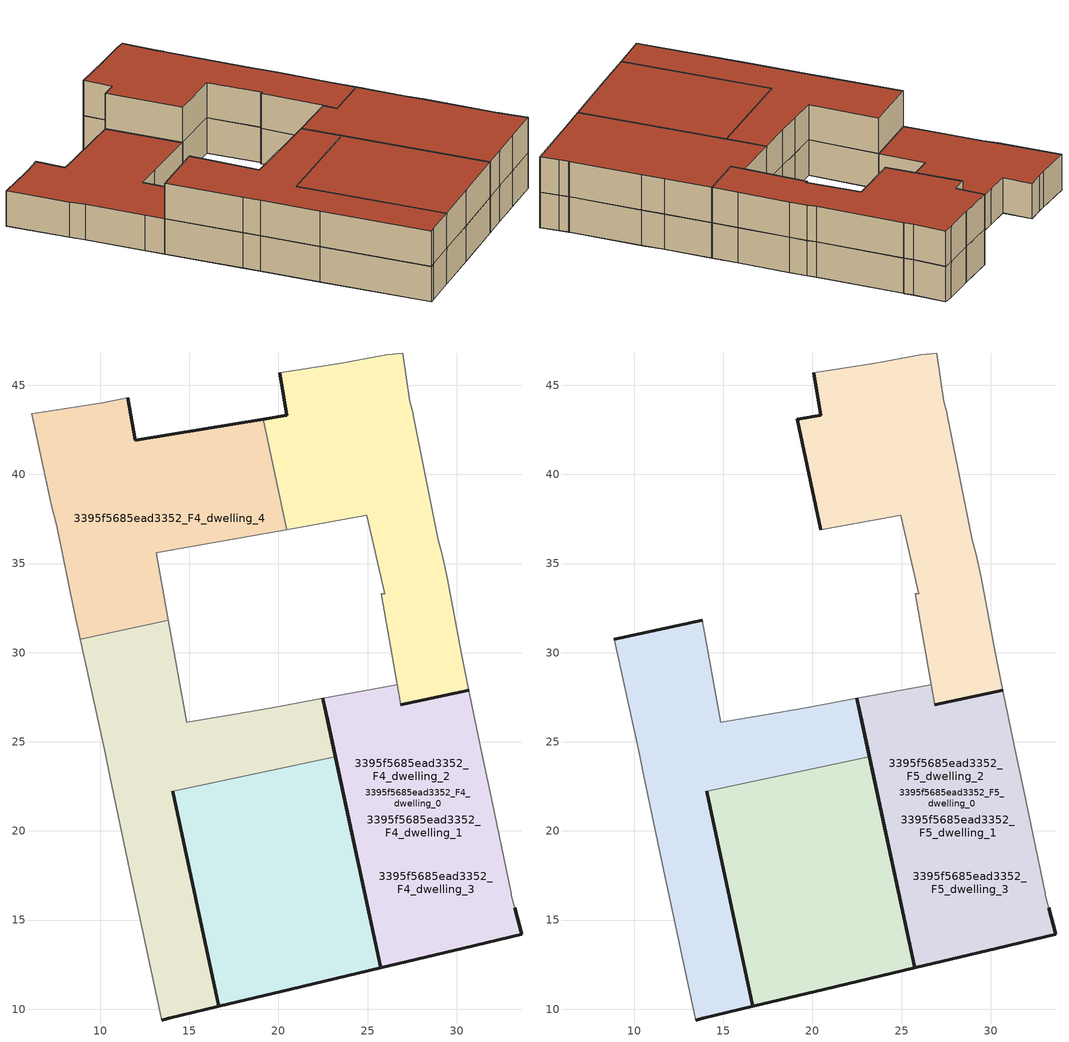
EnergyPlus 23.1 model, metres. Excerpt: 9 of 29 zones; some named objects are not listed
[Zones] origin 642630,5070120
3395f5685ead3352_F4_dwelling_0
 floor outside (EU_floor_Construction): 30.69,27.9 30.26,30 29.46,34.21 29.16,35.61 28.96,36.31 27.56,43.31 27.56,43.41 27.36,44.11 26.96,46.82 26.06,46.72 23.36,46.22 23.33,46.21 20.06,45.72 20.46,43.32 19.13,43.1 20.46,36.91 24.96,37.71 25.96,33.31 25.76,33.31 26.66,28.21 26.66,28.2 26.86,27.08 z12; 16.66,10.16 14.08,22.22 23.19,24.17 22.76,26.2 22.49,27.43 19.65,26.9 17.38,26.53 14.85,26.1 13.83,31.82 8.88,30.76 10.25,24.5 10.55,23.1 11.54,18.3 13.44,9.39 13.84,9.49 z12; 22.49,27.43 22.76,26.2 23.19,24.17 z12; 25.73,12.31 23.19,24.17 14.08,22.22 16.66,10.16 20.68,11.11 z12
 floor to 3395f5685ead3352_F3_dwelling_0 (EU_floor_Construction): 33.66,14.19 33.26,15.69 33.06,16.39 33.06,16.49 31.86,22.3 31.46,24.1 30.69,27.9 26.86,27.08 26.66,28.2 22.49,27.43 23.19,24.17 25.73,12.31 27.75,12.79 30.36,13.41 z12
 wall outside (EU_wall_Construction): 33.26,15.69 33.66,14.19 30.36,13.41 27.76,12.79 25.73,12.31 22.76,26.2 22.49,27.43 / 26.86,27.08 30.69,27.9 z12:15
 wall adiabatic (EU_wall_Construction): 22.49,27.43 26.66,28.2 / 30.69,27.9 31.46,24.1 31.86,22.3 33.06,16.49 33.06,16.39 33.26,15.69 z12:15
 wall to 3395f5685ead3352_F4_dwelling_1 (EU_wall_Construction): 26.66,28.2 26.86,27.08 z12:15
3395f5685ead3352_F4_dwelling_1
 floor to 3395f5685ead3352_F3_dwelling_1 (EU_floor_Construction): 33.66,14.19 33.26,15.69 33.06,16.39 33.06,16.49 31.86,22.3 31.46,24.1 30.69,27.9 26.86,27.08 26.66,28.2 22.49,27.43 22.76,26.2 25.73,12.31 27.75,12.79 30.36,13.41 z12; 30.69,27.9 30.26,30 29.46,34.21 29.16,35.61 28.96,36.31 27.56,43.31 27.56,43.41 27.36,44.11 26.96,46.82 26.06,46.72 23.36,46.22 23.33,46.21 20.06,45.72 20.46,43.32 19.13,43.1 20.46,36.91 24.96,37.71 25.96,33.31 25.76,33.31 26.66,28.21 26.66,28.2 26.86,27.08 z12
 wall outside (EU_wall_Construction): 19.14,43.1 20.46,43.32 20.06,45.72 / 30.69,27.9 26.86,27.08 z12:15
 wall adiabatic (EU_wall_Construction): 26.66,28.2 26.66,28.21 25.76,33.31 25.96,33.31 24.96,37.71 20.46,36.91 / 20.06,45.72 23.33,46.21 23.36,46.22 26.06,46.72 26.96,46.82 27.36,44.11 27.56,43.41 27.56,43.31 28.96,36.31 29.16,35.61 29.46,34.21 30.26,30 30.69,27.9 z12:15
 wall to 3395f5685ead3352_F4_dwelling_4 (EU_wall_Construction): 20.46,36.91 19.13,43.1 z12:15
3395f5685ead3352_F4_dwelling_2
 floor to 3395f5685ead3352_F3_dwelling_2 (EU_floor_Construction): 33.66,14.19 33.26,15.69 33.06,16.39 33.06,16.49 31.86,22.3 31.46,24.1 30.69,27.9 26.86,27.08 26.66,28.2 22.49,27.43 22.76,26.2 23.19,24.17 25.73,12.31 27.75,12.79 30.36,13.41 z12; 25.73,12.31 23.19,24.17 14.08,22.22 16.66,10.16 20.68,11.11 z12
 wall outside (EU_wall_Construction): 23.19,24.17 25.73,12.31 20.68,11.11 16.66,10.16 14.08,22.22 z12:15
 wall to 3395f5685ead3352_F4_dwelling_3 (EU_wall_Construction): 14.08,22.22 23.19,24.17 z12:15
3395f5685ead3352_F4_dwelling_3
 floor to 3395f5685ead3352_F3_dwelling_3 (EU_floor_Construction): 33.66,14.19 33.26,15.69 33.06,16.39 33.06,16.49 31.86,22.3 31.46,24.1 30.69,27.9 26.86,27.08 26.66,28.2 22.49,27.43 23.19,24.17 25.73,12.31 27.75,12.79 30.36,13.41 z12; 22.49,27.43 22.76,26.2 23.19,24.17 z12; 16.66,10.16 14.08,22.22 23.19,24.17 22.76,26.2 22.49,27.43 19.65,26.9 17.38,26.53 14.85,26.1 13.83,31.82 8.88,30.76 10.25,24.5 10.55,23.1 11.54,18.3 13.44,9.39 13.84,9.49 z12
 wall outside (EU_wall_Construction): 22.49,27.43 23.19,24.17 / 14.08,22.22 16.66,10.16 13.84,9.49 13.44,9.39 z12:15
 wall adiabatic (EU_wall_Construction): 13.44,9.39 11.55,18.3 10.55,23.1 10.25,24.5 8.89,30.76 / 13.83,31.82 14.85,26.1 17.38,26.53 19.65,26.9 22.49,27.43 z12:15
 wall to 3395f5685ead3352_F4_dwelling_4 (EU_wall_Construction): 8.88,30.76 13.83,31.82 z12:15
3395f5685ead3352_F4_dwelling_4
 floor to 3395f5685ead3352_F3_dwelling_4 (EU_floor_Construction): 20.46,36.91 19.13,43.1 14.01,42.25 11.95,41.92 11.55,44.32 10.15,44.02 9.43,43.91 6.15,43.42 7.25,38.32 7.55,37.11 8.55,32.31 8.88,30.76 13.83,31.82 13.15,35.61 15.35,36 z12
 wall outside (EU_wall_Construction): 11.55,44.32 11.95,41.92 14.01,42.25 19.14,43.1 z12:15
 wall adiabatic (EU_wall_Construction): 8.89,30.76 8.55,32.31 7.55,37.11 7.25,38.32 6.15,43.42 9.43,43.91 10.15,44.02 11.55,44.32 / 20.46,36.91 15.35,36 13.15,35.61 13.83,31.82 z12:15
 roof outside (EU_roof_Construction): 19.14,43.1 20.46,36.91 15.35,36 13.15,35.61 13.83,31.82 8.89,30.76 8.55,32.31 7.55,37.11 7.25,38.32 6.15,43.42 9.43,43.91 10.15,44.02 11.55,44.32 11.95,41.92 14.01,42.25 z15
3395f5685ead3352_F5_dwelling_0
 floor outside (EU_floor_Construction): 30.69,27.9 30.26,30 29.46,34.21 29.16,35.61 28.96,36.31 27.56,43.31 27.56,43.41 27.36,44.11 26.96,46.82 26.06,46.72 23.36,46.22 23.33,46.21 20.06,45.72 20.46,43.32 19.13,43.1 20.46,36.91 24.96,37.71 25.96,33.31 25.76,33.31 26.66,28.21 26.66,28.2 26.86,27.08 z15; 16.66,10.16 14.08,22.22 23.19,24.17 22.76,26.2 22.49,27.43 19.65,26.9 17.38,26.53 14.85,26.1 13.83,31.82 8.88,30.76 10.25,24.5 10.55,23.1 11.54,18.3 13.44,9.39 13.84,9.49 z15; 22.49,27.43 22.76,26.2 23.19,24.17 z15; 25.73,12.31 23.19,24.17 14.08,22.22 16.66,10.16 20.68,11.11 z15
 floor to 3395f5685ead3352_F4_dwelling_0 (EU_floor_Construction): 33.66,14.19 33.26,15.69 33.06,16.39 33.06,16.49 31.86,22.3 31.46,24.1 30.69,27.9 26.86,27.08 26.66,28.2 22.49,27.43 23.19,24.17 25.73,12.31 27.75,12.79 30.36,13.41 z15
 wall outside (EU_wall_Construction): 33.26,15.69 33.66,14.19 30.36,13.41 27.76,12.79 25.73,12.31 22.76,26.2 22.49,27.43 / 26.86,27.08 30.69,27.9 z15:18
 wall adiabatic (EU_wall_Construction): 22.49,27.43 26.66,28.2 / 30.69,27.9 31.46,24.1 31.86,22.3 33.06,16.49 33.06,16.39 33.26,15.69 z15:18
 wall to 3395f5685ead3352_F5_dwelling_1 (EU_wall_Construction): 26.66,28.2 26.86,27.08 z15:18
 roof outside (EU_roof_Construction): 26.96,46.82 27.36,44.11 27.56,43.41 27.56,43.31 28.96,36.31 29.16,35.61 29.46,34.21 30.26,30 30.69,27.9 26.86,27.08 26.66,28.2 26.66,28.21 25.76,33.31 25.96,33.31 24.96,37.71 20.46,36.91 19.13,43.1 20.46,43.32 20.06,45.72 23.33,46.21 23.36,46.22 26.06,46.72 z18; 30.69,27.9 31.46,24.1 31.86,22.3 33.06,16.49 33.06,16.39 33.26,15.69 33.66,14.19 30.36,13.41 27.75,12.79 25.73,12.31 23.19,24.17 22.49,27.43 26.66,28.2 26.86,27.08 z18; 22.49,27.43 23.19,24.17 22.76,26.2 z18; 22.49,27.43 22.76,26.2 23.19,24.17 14.08,22.22 16.66,10.16 13.84,9.49 13.44,9.39 11.54,18.3 10.55,23.1 10.25,24.5 8.88,30.76 13.83,31.82 14.85,26.1 17.38,26.53 19.65,26.9 z18; 23.19,24.17 25.73,12.31 20.68,11.11 16.66,10.16 14.08,22.22 z18
3395f5685ead3352_F5_dwelling_1
 floor to 3395f5685ead3352_F4_dwelling_1 (EU_floor_Construction): 33.66,14.19 33.26,15.69 33.06,16.39 33.06,16.49 31.86,22.3 31.46,24.1 30.69,27.9 26.86,27.08 26.66,28.2 22.49,27.43 22.76,26.2 25.73,12.31 27.75,12.79 30.36,13.41 z15; 30.69,27.9 30.26,30 29.46,34.21 29.16,35.61 28.96,36.31 27.56,43.31 27.56,43.41 27.36,44.11 26.96,46.82 26.06,46.72 23.36,46.22 23.33,46.21 20.06,45.72 20.46,43.32 19.13,43.1 20.46,36.91 24.96,37.71 25.96,33.31 25.76,33.31 26.66,28.21 26.66,28.2 26.86,27.08 z15
 wall outside (EU_wall_Construction): 20.46,36.91 19.14,43.1 20.46,43.32 20.06,45.72 / 30.69,27.9 26.86,27.08 z15:18
 wall adiabatic (EU_wall_Construction): 26.66,28.2 26.66,28.21 25.76,33.31 25.96,33.31 24.96,37.71 20.46,36.91 / 20.06,45.72 23.33,46.21 23.36,46.22 26.06,46.72 26.96,46.82 27.36,44.11 27.56,43.41 27.56,43.31 28.96,36.31 29.16,35.61 29.46,34.21 30.26,30 30.69,27.9 z15:18
 roof outside (EU_roof_Construction): 26.96,46.82 27.36,44.11 27.56,43.41 27.56,43.31 28.96,36.31 29.16,35.61 29.46,34.21 30.26,30 30.69,27.9 26.86,27.08 26.66,28.2 26.66,28.21 25.76,33.31 25.96,33.31 24.96,37.71 20.46,36.91 19.13,43.1 20.46,43.32 20.06,45.72 23.33,46.21 23.36,46.22 26.06,46.72 z18; 30.69,27.9 31.46,24.1 31.86,22.3 33.06,16.49 33.06,16.39 33.26,15.69 33.66,14.19 30.36,13.41 27.75,12.79 25.73,12.31 22.76,26.2 22.49,27.43 26.66,28.2 26.86,27.08 z18
3395f5685ead3352_F5_dwelling_2
 floor to 3395f5685ead3352_F4_dwelling_2 (EU_floor_Construction): 33.66,14.19 33.26,15.69 33.06,16.39 33.06,16.49 31.86,22.3 31.46,24.1 30.69,27.9 26.86,27.08 26.66,28.2 22.49,27.43 22.76,26.2 23.19,24.17 25.73,12.31 27.75,12.79 30.36,13.41 z15; 25.73,12.31 23.19,24.17 14.08,22.22 16.66,10.16 20.68,11.11 z15
 wall outside (EU_wall_Construction): 23.19,24.17 25.73,12.31 20.68,11.11 16.66,10.16 14.08,22.22 z15:18
 wall to 3395f5685ead3352_F5_dwelling_3 (EU_wall_Construction): 14.08,22.22 23.19,24.17 z15:18
 roof outside (EU_roof_Construction): 23.19,24.17 25.73,12.31 20.68,11.11 16.66,10.16 14.08,22.22 z18; 30.69,27.9 31.46,24.1 31.86,22.3 33.06,16.49 33.06,16.39 33.26,15.69 33.66,14.19 30.36,13.41 27.75,12.79 25.73,12.31 23.19,24.17 22.76,26.2 22.49,27.43 26.66,28.2 26.86,27.08 z18
3395f5685ead3352_F5_dwelling_3
 floor to 3395f5685ead3352_F4_dwelling_3 (EU_floor_Construction): 33.66,14.19 33.26,15.69 33.06,16.39 33.06,16.49 31.86,22.3 31.46,24.1 30.69,27.9 26.86,27.08 26.66,28.2 22.49,27.43 23.19,24.17 25.73,12.31 27.75,12.79 30.36,13.41 z15; 22.49,27.43 22.76,26.2 23.19,24.17 z15; 16.66,10.16 14.08,22.22 23.19,24.17 22.76,26.2 22.49,27.43 19.65,26.9 17.38,26.53 14.85,26.1 13.83,31.82 8.88,30.76 10.25,24.5 10.55,23.1 11.54,18.3 13.44,9.39 13.84,9.49 z15
 wall outside (EU_wall_Construction): 22.49,27.43 23.19,24.17 / 8.89,30.76 13.83,31.82 / 14.08,22.22 16.66,10.16 13.84,9.49 13.44,9.39 z15:18
 wall adiabatic (EU_wall_Construction): 13.44,9.39 11.55,18.3 10.55,23.1 10.25,24.5 8.89,30.76 / 13.83,31.82 14.85,26.1 17.38,26.53 19.65,26.9 22.49,27.43 z15:18
 roof outside (EU_roof_Construction): 22.49,27.43 23.19,24.17 22.76,26.2 z18; 22.49,27.43 22.76,26.2 23.19,24.17 14.08,22.22 16.66,10.16 13.84,9.49 13.44,9.39 11.54,18.3 10.55,23.1 10.25,24.5 8.88,30.76 13.83,31.82 14.85,26.1 17.38,26.53 19.65,26.9 z18; 30.69,27.9 31.46,24.1 31.86,22.3 33.06,16.49 33.06,16.39 33.26,15.69 33.66,14.19 30.36,13.41 27.75,12.79 25.73,12.31 23.19,24.17 22.49,27.43 26.66,28.2 26.86,27.08 z18
[Building]
EU S2 Campaign: North Axis=0; Terrain=City; Solar Distribution=FullExterior
[Site:Location]
Lyon-Bron: Latitude=45.75; Longitude=5; Time Zone=1; Elevation=198
[SizingPeriod:WeatherFileDays]
AnnualSizingPeriod: Begin Month=1; Begin Day of Month=1; End Month=12; End Day of Month=31; Day of Week for Start Day=Monday; Use Weather File Daylight Saving Period=No; Use Weather File Rain and Snow Indicators=No
[MATERIAL]
EU_InternalMass_Material: Roughness=MediumRough; Thickness=0.1; Conductivity=1; Density=1800; Specific Heat=900; Thermal Absorptance=0.9; Solar Absorptance=0.7; Visible Absorptance=0.7
[MATERIAL:NOMASS] Roughness=MediumRough; Thermal Absorptance=0.9; Solar Absorptance=0.7; Visible Absorptance=0.7
Name | Thermal Resistance
EU_wall_NoMass | 0.776494
EU_roof_NoMass | 0.486893
EU_floor_NoMass | 0.421597
[CONSTRUCTION]
EU_wall_Construction: EU_wall_NoMass
EU_roof_Construction: EU_roof_NoMass
EU_floor_Construction: EU_floor_NoMass
EU_InternalMass_Construction: EU_InternalMass_Material
[ZONE] Type=1; Multiplier=1; Ceiling Height=autocalculate; Floor Area=autocalculate; Part of Total Floor Area=Yes
Name | Volume
3395f5685ead3352_F4_dwelling_0; 3395f5685ead3352_F5_dwelling_0 | 1368.04
3395f5685ead3352_F4_dwelling_1; 3395f5685ead3352_F5_dwelling_1 | 684.026
3395f5685ead3352_F4_dwelling_2; 3395f5685ead3352_F5_dwelling_2 | 699.171
3395f5685ead3352_F4_dwelling_3; 3395f5685ead3352_F5_dwelling_3 | 699.177
3395f5685ead3352_F4_dwelling_4 | 341.993
[INTERNALMASS] Construction=EU_InternalMass_Construction
Name | Zone or ZoneList | Surface Area
3395f5685ead3352_F4_dwelling_0_EU_InternalMass | 3395f5685ead3352_F4_dwelling_0 | 119.054
3395f5685ead3352_F4_dwelling_1_EU_InternalMass | 3395f5685ead3352_F4_dwelling_1 | 108.954
3395f5685ead3352_F4_dwelling_2_EU_InternalMass | 3395f5685ead3352_F4_dwelling_2 | 114.007
3395f5685ead3352_F4_dwelling_3_EU_InternalMass | 3395f5685ead3352_F4_dwelling_3 | 114.006
3395f5685ead3352_F4_dwelling_4_EU_InternalMass | 3395f5685ead3352_F4_dwelling_4 | 113.997
3395f5685ead3352_F5_dwelling_0_EU_InternalMass | 3395f5685ead3352_F5_dwelling_0 | 142.501
3395f5685ead3352_F5_dwelling_1_EU_InternalMass | 3395f5685ead3352_F5_dwelling_1 | 142.505
3395f5685ead3352_F5_dwelling_2_EU_InternalMass | 3395f5685ead3352_F5_dwelling_2 | 150.673
3395f5685ead3352_F5_dwelling_3_EU_InternalMass | 3395f5685ead3352_F5_dwelling_3 | 134.332
[OTHEREQUIPMENT] Fuel Type=Electricity; Design Level Calculation Method=Watts/Area; Power per Zone Floor Area=1; Fraction Latent=0; Fraction Radiant=0; Fraction Lost=0; Carbon Dioxide Generation Rate=0; EndUse Subcategory=EU_Step8_InternalGains
Name | Zone or ZoneList or Space or SpaceList | Schedule
EU_Step8_InternalGain_3395f5685ead3352_F4_dwelling_0_f000 | 3395f5685ead3352_F4_dwelling_0 | EU_Step8_GainSchedule_3395f5685ead3352_F4_dwelling_0_f000
EU_Step8_InternalGain_3395f5685ead3352_F4_dwelling_1_f000 | 3395f5685ead3352_F4_dwelling_1 | EU_Step8_GainSchedule_3395f5685ead3352_F4_dwelling_1_f000
EU_Step8_InternalGain_3395f5685ead3352_F4_dwelling_2_f000 | 3395f5685ead3352_F4_dwelling_2 | EU_Step8_GainSchedule_3395f5685ead3352_F4_dwelling_2_f000
EU_Step8_InternalGain_3395f5685ead3352_F4_dwelling_3_f000 | 3395f5685ead3352_F4_dwelling_3 | EU_Step8_GainSchedule_3395f5685ead3352_F4_dwelling_3_f000
EU_Step8_InternalGain_3395f5685ead3352_F4_dwelling_4_f000 | 3395f5685ead3352_F4_dwelling_4 | EU_Step8_GainSchedule_3395f5685ead3352_F4_dwelling_4_f000
EU_Step8_InternalGain_3395f5685ead3352_F5_dwelling_0_f000 | 3395f5685ead3352_F5_dwelling_0 | EU_Step8_GainSchedule_3395f5685ead3352_F5_dwelling_0_f000
EU_Step8_InternalGain_3395f5685ead3352_F5_dwelling_1_f000 | 3395f5685ead3352_F5_dwelling_1 | EU_Step8_GainSchedule_3395f5685ead3352_F5_dwelling_1_f000
EU_Step8_InternalGain_3395f5685ead3352_F5_dwelling_2_f000 | 3395f5685ead3352_F5_dwelling_2 | EU_Step8_GainSchedule_3395f5685ead3352_F5_dwelling_2_f000
EU_Step8_InternalGain_3395f5685ead3352_F5_dwelling_3_f000 | 3395f5685ead3352_F5_dwelling_3 | EU_Step8_GainSchedule_3395f5685ead3352_F5_dwelling_3_f000
[ZONEVENTILATION:DESIGNFLOWRATE] Schedule=EU_AlwaysOn; Design Flow Rate Calculation Method=AirChanges/Hour; Air Changes per Hour=0.693814; Ventilation Type=Natural; Fan Pressure Rise=0; Fan Total Efficiency=1; Constant Term Coefficient=1; Temperature Term Coefficient=0; Velocity Term Coefficient=0; Velocity Squared Term Coefficient=0; Minimum Indoor Temperature=-100; Maximum Indoor Temperature=100; Delta Temperature=-100; Minimum Outdoor Temperature=-100; Maximum Outdoor Temperature=100; Maximum Wind Speed=40
Name | Zone or ZoneList or Space or SpaceList
EU_ConstantAir_3395f5685ead3352_F4_dwelling_0 | 3395f5685ead3352_F4_dwelling_0
EU_ConstantAir_3395f5685ead3352_F4_dwelling_1 | 3395f5685ead3352_F4_dwelling_1
EU_ConstantAir_3395f5685ead3352_F4_dwelling_2 | 3395f5685ead3352_F4_dwelling_2
EU_ConstantAir_3395f5685ead3352_F4_dwelling_3 | 3395f5685ead3352_F4_dwelling_3
EU_ConstantAir_3395f5685ead3352_F4_dwelling_4 | 3395f5685ead3352_F4_dwelling_4
EU_ConstantAir_3395f5685ead3352_F5_dwelling_0 | 3395f5685ead3352_F5_dwelling_0
EU_ConstantAir_3395f5685ead3352_F5_dwelling_1 | 3395f5685ead3352_F5_dwelling_1
EU_ConstantAir_3395f5685ead3352_F5_dwelling_2 | 3395f5685ead3352_F5_dwelling_2
EU_ConstantAir_3395f5685ead3352_F5_dwelling_3 | 3395f5685ead3352_F5_dwelling_3
[HVACTEMPLATE:ZONE:IDEALLOADSAIRSYSTEM] System Availability Schedule=EU_AlwaysOn; Maximum Heating Supply Air Temperature=50; Minimum Cooling Supply Air Temperature=13; Maximum Heating Supply Air Humidity Ratio=0.0156; Minimum Cooling Supply Air Humidity Ratio=0.0077; Heating Limit=NoLimit; Cooling Limit=NoLimit; Heating Availability Schedule=EU_AlwaysOn; Cooling Availability Schedule=EU_CoolingOff; Dehumidification Control Type=ConstantSensibleHeatRatio; Cooling Sensible Heat Ratio=0.7; Dehumidification Setpoint=60; Humidification Control Type=None; Humidification Setpoint=30; Outdoor Air Method=None; Outdoor Air Flow Rate per Person=0.00944; Outdoor Air Flow Rate per Zone Floor Area=0; Outdoor Air Flow Rate per Zone=0; Demand Controlled Ventilation Type=None; Outdoor Air Economizer Type=NoEconomizer; Heat Recovery Type=None; Sensible Heat Recovery Effectiveness=0.7; Latent Heat Recovery Effectiveness=0.65
Name | Template Thermostat
3395f5685ead3352_F4_dwelling_0 | EU_HeatOnly_3395f5685ead3352_F4_dwelling_0
3395f5685ead3352_F4_dwelling_1 | EU_HeatOnly_3395f5685ead3352_F4_dwelling_1
3395f5685ead3352_F4_dwelling_2 | EU_HeatOnly_3395f5685ead3352_F4_dwelling_2
3395f5685ead3352_F4_dwelling_3 | EU_HeatOnly_3395f5685ead3352_F4_dwelling_3
3395f5685ead3352_F4_dwelling_4 | EU_HeatOnly_3395f5685ead3352_F4_dwelling_4
3395f5685ead3352_F5_dwelling_0 | EU_HeatOnly_3395f5685ead3352_F5_dwelling_0
3395f5685ead3352_F5_dwelling_1 | EU_HeatOnly_3395f5685ead3352_F5_dwelling_1
3395f5685ead3352_F5_dwelling_2 | EU_HeatOnly_3395f5685ead3352_F5_dwelling_2
3395f5685ead3352_F5_dwelling_3 | EU_HeatOnly_3395f5685ead3352_F5_dwelling_3
[SIZING:ZONE] Zone Cooling Design Supply Air Temperature Input Method=SupplyAirTemperature; Zone Cooling Design Supply Air Temperature=13; Zone Heating Design Supply Air Temperature Input Method=SupplyAirTemperature; Zone Heating Design Supply Air Temperature=50; Zone Cooling Design Supply Air Humidity Ratio=0.008; Zone Heating Design Supply Air Humidity Ratio=0.008; Cooling Design Air Flow Method=DesignDay; Cooling Design Air Flow Rate=0; Cooling Minimum Air Flow per Zone Floor Area=0.000762; Cooling Minimum Air Flow=0; Cooling Minimum Air Flow Fraction=0.2; Heating Design Air Flow Method=DesignDay; Heating Design Air Flow Rate=0; Heating Maximum Air Flow per Zone Floor Area=0.002032; Heating Maximum Air Flow=0.141576; Heating Maximum Air Flow Fraction=0.3; Account for Dedicated Outdoor Air System=No; Dedicated Outdoor Air System Control Strategy=NeutralSupplyAir; Dedicated Outdoor Air Low Setpoint Temperature for Design=autosize; Dedicated Outdoor Air High Setpoint Temperature for Design=autosize; Zone Load Sizing Method=Sensible Load Only No Latent Load; Zone Latent Cooling Design Supply Air Humidity Ratio Input Method=HumidityRatioDifference; Zone Cooling Design Supply Air Humidity Ratio Difference=0.005; Zone Latent Heating Design Supply Air Humidity Ratio Input Method=HumidityRatioDifference; Zone Humidification Design Supply Air Humidity Ratio Difference=0.005
3395f5685ead3352_F4_dwelling_0; 3395f5685ead3352_F4_dwelling_1; 3395f5685ead3352_F4_dwelling_2; 3395f5685ead3352_F4_dwelling_3; 3395f5685ead3352_F4_dwelling_4; 3395f5685ead3352_F5_dwelling_0; 3395f5685ead3352_F5_dwelling_1; 3395f5685ead3352_F5_dwelling_2; 3395f5685ead3352_F5_dwelling_3
[SCHEDULE:CONSTANT]
Name | Hourly Value
EU_AlwaysOn | 1
EU_CoolingOff | 0
[SCHEDULE:FILE] Column Number=1; Rows to Skip at Top=0; Number of Hours of Data=8760; Column Separator=Comma; Interpolate to Timestep=No; Minutes per Item=60; Adjust Schedule for Daylight Savings=Yes
Name | File
EU_Step8_GainSchedule_3395f5685ead3352_F4_dwelling_0_f000 | ../../schedules/3395f5685ead3352/3395f5685ead3352_F4_dwelling_0_f000_gain.csv
EU_Step8_GainSchedule_3395f5685ead3352_F4_dwelling_1_f000 | ../../schedules/3395f5685ead3352/3395f5685ead3352_F4_dwelling_1_f000_gain.csv
EU_Step8_GainSchedule_3395f5685ead3352_F4_dwelling_2_f000 | ../../schedules/3395f5685ead3352/3395f5685ead3352_F4_dwelling_2_f000_gain.csv
EU_Step8_GainSchedule_3395f5685ead3352_F4_dwelling_3_f000 | ../../schedules/3395f5685ead3352/3395f5685ead3352_F4_dwelling_3_f000_gain.csv
EU_Step8_GainSchedule_3395f5685ead3352_F4_dwelling_4_f000 | ../../schedules/3395f5685ead3352/3395f5685ead3352_F4_dwelling_4_f000_gain.csv
EU_Step8_GainSchedule_3395f5685ead3352_F5_dwelling_0_f000 | ../../schedules/3395f5685ead3352/3395f5685ead3352_F5_dwelling_0_f000_gain.csv
EU_Step8_GainSchedule_3395f5685ead3352_F5_dwelling_1_f000 | ../../schedules/3395f5685ead3352/3395f5685ead3352_F5_dwelling_1_f000_gain.csv
EU_Step8_GainSchedule_3395f5685ead3352_F5_dwelling_2_f000 | ../../schedules/3395f5685ead3352/3395f5685ead3352_F5_dwelling_2_f000_gain.csv
EU_Step8_GainSchedule_3395f5685ead3352_F5_dwelling_3_f000 | ../../schedules/3395f5685ead3352/3395f5685ead3352_F5_dwelling_3_f000_gain.csv
